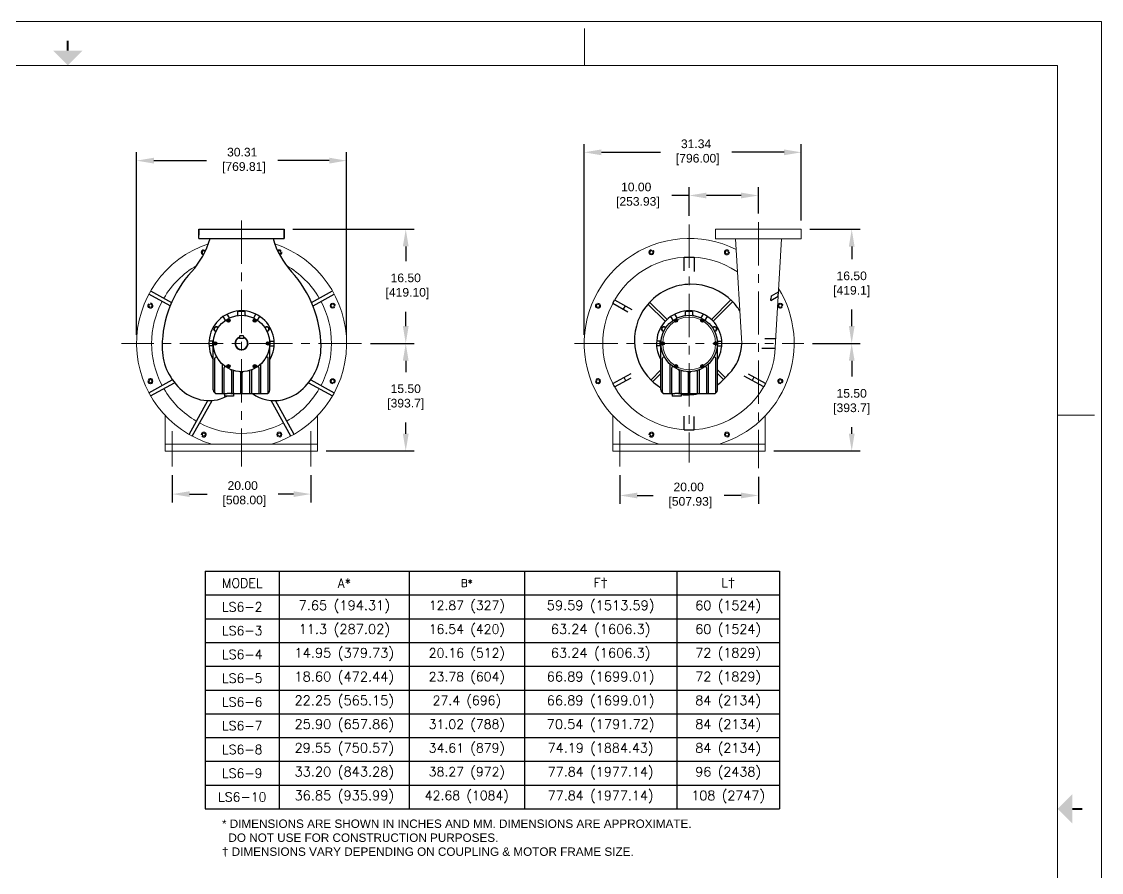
# Model space of a CAD drawing. Header units: inches. Extents: x 26 to 324, y 7 to 235.
# Drawn here: x 168.3 to 324.1, y 111.9 to 234.7 of the extents above; entities that cross this region are included whole.
import ezdxf
from ezdxf.enums import TextEntityAlignment as Align

# ---------------------------------------------------------------- set-up
doc = ezdxf.new("R2010")
doc.units = ezdxf.units.IN
doc.header["$MEASUREMENT"] = 0
doc.linetypes.add('CENTER', pattern=[2, 1.25, -0.25, 0.25, -0.25])
for name, color, linetype in [('CL', 1, 'CENTER'), ('OBJ', 7, 'Continuous'), ('Title Block', 7, 'Continuous')]:
    doc.layers.add(name, color=color, linetype=linetype)
doc.styles.add('ACANSTS', font='romans.shx', dxfattribs={"height": 1})
doc.styles.add('Roman', font='romans')
doc.styles.get("Standard").update_dxf_attribs({"font": 'arial.ttf'})
doc.dimstyles.new('STANDARD 2 PLCS', dxfattribs={"dimtxt": 0.125, "dimasz": 0.18, "dimexe": 0.18, "dimexo": 0.0625, "dimgap": 0.09, "dimtad": 0, "dimtih": 1, "dimtoh": 1, "dimzin": 4, "dimdsep": 46, "dimtxsty": 'Standard', "dimcen": 0.09, "dimaunit": 1, "dimadec": 0, "dimazin": 1, "dimtfac": 1, "dimtofl": 0, "dimtmove": 1, "dimatfit": 3, "dimfxl": 1, "dimtolj": 1, "dimtzin": 4, "dimarcsym": 0})

# ---------------------------------------------------------------- blocks, each defined once
blk = doc.blocks.new('*T40')
at = {"layer": 'Title Block', "color": 0, "linetype": 'ByBlock', "lineweight": -2, "transparency": 16777216}
for p, q in [((0, 0), (82.88, 0)), ((0, 0), (0, -34.31)), ((10.7, 0), (10.7, -34.31)), ((29.46, 0), (29.46, -34.31)), ((46.07, 0), (46.07, -34.31)), ((68.07, 0), (68.07, -34.31)), ((82.88, 0), (82.88, -34.31)), ((0, -3.43), (82.88, -3.43)), ((0, -6.86), (82.88, -6.86)), ((0, -10.29), (82.88, -10.29)), ((0, -13.72), (82.88, -13.72)), ((0, -17.15), (82.88, -17.15)), ((0, -20.58), (82.88, -20.58)), ((0, -24.01), (82.88, -24.01)), ((0, -27.44), (82.88, -27.44)), ((0, -30.87), (82.88, -30.87)), ((0, -34.31), (82.88, -34.31))]:
    blk.add_line(p, q, dxfattribs=at)
at = {"layer": 'Title Block', "color": 0, "lineweight": 15, "transparency": 16777216, "attachment_point": 5, "style": 'Roman'}
for s, insert, char_height, width in [('MODEL', (5.35, -1.72), 1.323, 9.7467), ('A*', (20.08, -1.72), 1.323, 17.7995), ('B*', (37.76, -1.72), 1.063, 15.6533), ('F{\\fArial|b0|i0|c0|p34;†}', (57.07, -1.72), 1.323, 21.0448), ('L{\\fArial|b0|i0|c0|p34;†}', (75.48, -1.72), 1.323, 13.8544), ('LS6-2', (5.35, -5.15), 1.323, 9.7467), ('7.65 (194.31)', (20.08, -5.15), 1.375, 17.7995), ('12.87 (327)', (37.76, -5.15), 1.323, 15.6533), ('59.59 (1513.59)', (57.07, -5.15), 1.375, 21.0448), ('60 (1524)', (75.48, -5.15), 1.35, 14.3328), ('11.3 (287.02)', (20.08, -8.58), 1.375, 17.7995), ('16.54 (420)', (37.76, -8.58), 1.323, 15.6533), ('63.24 (1606.3)', (57.07, -8.58), 1.375, 21.0448), ('60 (1524)', (75.48, -8.58), 1.35, 14.3328), ('LS6-3', (5.35, -8.58), 1.323, 9.7467), ('14.95 (379.73)', (20.08, -12.01), 1.375, 17.7995), ('20.16 (512)', (37.76, -12.01), 1.323, 15.6533), ('63.24 (1606.3)', (57.07, -12.01), 1.375, 21.0448), ('72 (1829)', (75.48, -12.01), 1.35, 14.3328), ('LS6-4', (5.35, -12.01), 1.323, 9.7467), ('LS6-5', (5.35, -15.44), 1.323, 9.7467), ('18.60 (472.44)', (20.08, -15.44), 1.375, 17.7995), ('23.78 (604)', (37.76, -15.44), 1.323, 15.6533), ('66.89 (1699.01)', (57.07, -15.44), 1.375, 21.5232), ('72 (1829)', (75.48, -15.44), 1.35, 14.3328), ('LS6-6', (5.35, -18.87), 1.323, 9.7467), ('22.25 (565.15)', (20.08, -18.87), 1.375, 17.7995), ('27.4 (696)', (37.76, -18.87), 1.323, 15.6533), ('66.89 (1699.01)', (57.07, -18.87), 1.375, 21.5232), ('84 (2134)', (75.48, -18.87), 1.35, 14.3328), ('LS6-7', (5.35, -22.3), 1.323, 9.7467), ('25.90 (657.86)', (20.08, -22.3), 1.375, 17.7995), ('31.02 (788)', (37.76, -22.3), 1.323, 15.6533), ('70.54 (1791.72)', (57.07, -22.3), 1.375, 21.5232), ('84 (2134)', (75.48, -22.3), 1.35, 14.3328), ('29.55 (750.57)', (20.08, -25.73), 1.375, 17.7995), ('34.61 (879)', (37.76, -25.73), 1.323, 15.6533), ('74.19 (1884.43)', (57.07, -25.73), 1.35, 21.5232), ('84 (2134)', (75.48, -25.73), 1.35, 14.3328), ('LS6-8', (5.35, -25.73), 1.323, 9.7467), ('33.20 (843.28)', (20.08, -29.16), 1.375, 17.7995), ('38.27 (972)', (37.76, -29.16), 1.323, 15.6533), ('77.84 (1977.14)', (57.07, -29.16), 1.35, 21.5232), ('96 (2438)', (75.48, -29.16), 1.35, 14.3328), ('LS6-9', (5.35, -29.16), 1.323, 9.7467), ('LS6-10', (5.35, -32.59), 1.323, 9.7467), ('36.85 (935.99)', (20.08, -32.59), 1.375, 17.7995), ('42.68 (1084)', (37.76, -32.59), 1.323, 15.6533), ('77.84 (1977.14)', (57.07, -32.59), 1.35, 21.5232), ('108 (2747)', (75.48, -32.59), 1.35, 14.3328)]:
    blk.add_mtext(s, dxfattribs=dict(at, insert=insert, char_height=char_height, width=width))
blk = doc.blocks.new('*D52')
at = {"color": 0, "lineweight": -2, "transparency": 16777216}
for p, q in [((184.84, 189.51), (184.84, 215.85)), ((215.15, 189.51), (215.15, 215.85)), ((187.34, 214.65), (194.95, 214.65)), ((212.65, 214.65), (205.24, 214.65))]:
    blk.add_line(p, q, dxfattribs=at)
at = {"color": 0, "transparency": 16777216}
for points in [[(187.34, 215.07), (187.34, 214.23), (184.84, 214.65)], [(212.65, 215.07), (212.65, 214.23), (215.15, 214.65)]]:
    blk.add_solid(points, dxfattribs=at)
at = {"layer": 'Defpoints', "color": 0, "transparency": 16777216}
for p in [(215.15, 214.65), (184.84, 188.26), (215.15, 188.26)]:
    blk.add_point(p, dxfattribs=at)
at = {"color": 0, "transparency": 16777216, "insert": (200.09, 214.65), "char_height": 1.25, "attachment_point": 5}
blk.add_mtext('\\A1;30.31\\P [769.81]', dxfattribs=at)
blk = doc.blocks.new('*D53')
at = {"color": 0, "lineweight": -2, "transparency": 16777216}
for p, q in [((207.4, 204.76), (224.89, 204.76)), ((223.69, 202.26), (223.69, 200.14)), ((223.69, 190.76), (223.69, 192.85)), ((218.58, 188.26), (224.89, 188.26))]:
    blk.add_line(p, q, dxfattribs=at)
at = {"color": 0, "transparency": 16777216}
for points in [[(223.27, 202.26), (224.11, 202.26), (223.69, 204.76)], [(223.27, 190.76), (224.11, 190.76), (223.69, 188.26)]]:
    blk.add_solid(points, dxfattribs=at)
at = {"layer": 'Defpoints', "color": 0, "transparency": 16777216}
for p in [(206.15, 204.76), (223.69, 204.76), (217.33, 188.26)]:
    blk.add_point(p, dxfattribs=at)
at = {"color": 0, "transparency": 16777216, "insert": (223.69, 196.5), "char_height": 1.25, "attachment_point": 5}
blk.add_mtext('\\A1;16.50\\P [419.10]', dxfattribs=at)
blk = doc.blocks.new('*D54')
at = {"color": 0, "lineweight": -2, "transparency": 16777216}
for p, q in [((218.58, 188.26), (224.89, 188.26)), ((223.69, 185.76), (223.69, 184.14)), ((223.69, 175.24), (223.69, 176.85)), ((212.22, 172.74), (224.89, 172.74))]:
    blk.add_line(p, q, dxfattribs=at)
at = {"color": 0, "transparency": 16777216}
for points in [[(223.27, 185.76), (224.11, 185.76), (223.69, 188.26)], [(223.27, 175.24), (224.11, 175.24), (223.69, 172.74)]]:
    blk.add_solid(points, dxfattribs=at)
at = {"layer": 'Defpoints', "color": 0, "transparency": 16777216}
for p in [(217.33, 188.26), (210.97, 172.74), (223.69, 172.74)]:
    blk.add_point(p, dxfattribs=at)
at = {"color": 0, "transparency": 16777216, "insert": (223.69, 180.5), "char_height": 1.25, "attachment_point": 5}
blk.add_mtext('\\A1;15.50\\P[393.7]', dxfattribs=at)
blk = doc.blocks.new('*D55')
at = {"color": 0, "lineweight": -2, "transparency": 16777216}
for p, q in [((190, 169.27), (190, 165.32)), ((210, 169.27), (210, 165.32)), ((192.5, 166.52), (195.02, 166.52)), ((207.5, 166.52), (205.3, 166.52))]:
    blk.add_line(p, q, dxfattribs=at)
at = {"color": 0, "transparency": 16777216}
for points in [[(192.5, 166.93), (192.5, 166.1), (190, 166.52)], [(207.5, 166.93), (207.5, 166.1), (210, 166.52)]]:
    blk.add_solid(points, dxfattribs=at)
at = {"layer": 'Defpoints', "color": 0, "transparency": 16777216}
for p in [(190, 170.52), (210, 170.52), (210, 166.52)]:
    blk.add_point(p, dxfattribs=at)
at = {"color": 0, "transparency": 16777216, "insert": (200.16, 166.52), "char_height": 1.25, "attachment_point": 5}
blk.add_mtext('\\A1;20.00\\P [508.00]', dxfattribs=at)
blk = doc.blocks.new('*D56')
at = {"color": 0, "lineweight": -2, "transparency": 16777216}
for p, q in [((254.59, 169.27), (254.59, 165.12)), ((274.59, 169), (274.59, 165.12)), ((257.09, 166.32), (259.38, 166.32)), ((272.09, 166.32), (269.66, 166.32))]:
    blk.add_line(p, q, dxfattribs=at)
at = {"color": 0, "transparency": 16777216}
for points in [[(257.09, 166.73), (257.09, 165.9), (254.59, 166.32)], [(272.09, 166.73), (272.09, 165.9), (274.59, 166.32)]]:
    blk.add_solid(points, dxfattribs=at)
at = {"layer": 'Defpoints', "color": 0, "transparency": 16777216}
for p in [(254.59, 170.52), (274.59, 170.25), (274.59, 166.32)]:
    blk.add_point(p, dxfattribs=at)
at = {"color": 0, "transparency": 16777216, "insert": (264.52, 166.32), "char_height": 1.25, "attachment_point": 5}
blk.add_mtext('\\A1;20.00\\P [507.93]', dxfattribs=at)
blk = doc.blocks.new('*D57')
at = {"color": 0, "lineweight": -2, "transparency": 16777216}
for p, q in [((282.41, 188.26), (289.25, 188.26)), ((288.05, 185.76), (288.05, 183.48)), ((288.05, 175.24), (288.05, 176.19)), ((276.82, 172.74), (289.25, 172.74))]:
    blk.add_line(p, q, dxfattribs=at)
at = {"color": 0, "transparency": 16777216}
for points in [[(287.64, 185.76), (288.47, 185.76), (288.05, 188.26)], [(287.64, 175.24), (288.47, 175.24), (288.05, 172.74)]]:
    blk.add_solid(points, dxfattribs=at)
at = {"layer": 'Defpoints', "color": 0, "transparency": 16777216}
for p in [(281.16, 188.26), (288.05, 188.26), (275.57, 172.74)]:
    blk.add_point(p, dxfattribs=at)
at = {"color": 0, "transparency": 16777216, "insert": (288.05, 179.83), "char_height": 1.25, "attachment_point": 5}
blk.add_mtext('\\A1;15.50\\P[393.7]', dxfattribs=at)
blk = doc.blocks.new('*D58')
at = {"color": 0, "lineweight": -2, "transparency": 16777216}
for p, q in [((282.03, 204.74), (289.25, 204.74)), ((288.05, 202.24), (288.05, 200.43)), ((288.05, 190.76), (288.05, 193.14)), ((282.41, 188.26), (289.25, 188.26))]:
    blk.add_line(p, q, dxfattribs=at)
at = {"color": 0, "transparency": 16777216}
for points in [[(287.64, 202.24), (288.47, 202.24), (288.05, 204.74)], [(287.64, 190.76), (288.47, 190.76), (288.05, 188.26)]]:
    blk.add_solid(points, dxfattribs=at)
at = {"layer": 'Defpoints', "color": 0, "transparency": 16777216}
for p in [(280.78, 204.74), (288.05, 204.74), (281.16, 188.26)]:
    blk.add_point(p, dxfattribs=at)
at = {"color": 0, "transparency": 16777216, "insert": (288.05, 196.79), "char_height": 1.25, "attachment_point": 5}
blk.add_mtext('\\A1;16.50\\P[419.1]', dxfattribs=at)
blk = doc.blocks.new('*D59')
at = {"color": 0, "lineweight": -2, "transparency": 16777216}
for p, q in [((249.44, 189.51), (249.44, 217.05)), ((280.78, 205.99), (280.78, 217.05)), ((251.94, 215.85), (260.44, 215.85)), ((278.28, 215.85), (270.73, 215.85))]:
    blk.add_line(p, q, dxfattribs=at)
at = {"color": 0, "transparency": 16777216}
for points in [[(251.94, 216.27), (251.94, 215.43), (249.44, 215.85)], [(278.28, 216.27), (278.28, 215.43), (280.78, 215.85)]]:
    blk.add_solid(points, dxfattribs=at)
at = {"layer": 'Defpoints', "color": 0, "transparency": 16777216}
for p in [(280.78, 215.85), (280.78, 204.74), (249.44, 188.26)]:
    blk.add_point(p, dxfattribs=at)
at = {"color": 0, "transparency": 16777216, "insert": (265.59, 215.85), "char_height": 1.25, "attachment_point": 5}
blk.add_mtext('\\A1;31.34\\P [796.00]', dxfattribs=at)
blk = doc.blocks.new('*U34')
at = {"color": 0, "lineweight": 0}
for points in [[(-0.32, 0.17, 0.251124), (-0.32, -0.19), (-0.32, 0.19), (0, 0.37, -0.252891), (0.32, 0.19), (0.32, -0.08)], [(-0.31, 0.19, -0.251496), (0, 0.37), (0.32, 0.18, -0.078389), (0.36, 0.06)]]:
    blk.add_lwpolyline(points, format="xyb", dxfattribs=at)
blk.add_lwpolyline([(0, -0.37), (-0.32, -0.18, 0.25247)], format="xyb", close=True, dxfattribs=at)
blk.add_lwpolyline([(0.29, -0.2), (0, -0.37)], dxfattribs=at)
blk.add_circle((0, 0), 0.219, dxfattribs=at)
blk.add_arc((0, 0), 0.365, 271.6697, 320.7368, dxfattribs=at)
blk = doc.blocks.new('*U35')
at = {"layer": 'OBJ', "color": 0, "linetype": 'ByBlock', "lineweight": -2, "transparency": 16777216}
for p, rotation in [((35.32, 155.81), 89.99999999999999), ((46.21, 155.81), 44.99999999999999), ((27.62, 148.1), 134.9999999999999), ((27.62, 137.21), 180), ((53.92, 137.21), 314.9999999999999), ((35.32, 129.51), 224.9999999999999), ((46.22, 129.51), 269.9999999999999)]:
    blk.add_blockref('*U34', p, dxfattribs=dict(at, rotation=rotation))
blk.add_blockref('*U34', (53.92, 148.11), dxfattribs=at)
blk = doc.blocks.new('*D51')
at = {"color": 0, "lineweight": -2, "transparency": 16777216}
for p, q in [((264.59, 206.68), (264.59, 210.82)), ((274.59, 207.03), (274.59, 210.82)), ((264.59, 209.62), (262.09, 209.62)), ((272.09, 209.62), (267.09, 209.62))]:
    blk.add_line(p, q, dxfattribs=at)
at = {"color": 0, "transparency": 16777216}
for points in [[(267.09, 210.03), (267.09, 209.2), (264.59, 209.62)], [(272.09, 210.03), (272.09, 209.2), (274.59, 209.62)]]:
    blk.add_solid(points, dxfattribs=at)
at = {"layer": 'Defpoints', "color": 0, "transparency": 16777216}
for p in [(274.59, 209.62), (274.59, 205.78), (264.59, 205.43)]:
    blk.add_point(p, dxfattribs=at)
at = {"color": 0, "transparency": 16777216, "insert": (256.95, 209.62), "char_height": 1.25, "attachment_point": 5}
blk.add_mtext('\\A1;10.00\\P [253.93]', dxfattribs=at)
blk = doc.blocks.new('LONE STAR BLOWER TITLE BLOCK (SIZE A)')
at = {"layer": 'Title Block', "lineweight": 15}
for p, q in [((23.625, 18), (0, 18)), ((17.719, 17.5), (17.719, 17.922)), ((23.625, 0), (23.625, 18)), ((23.125, 17.5), (0.5, 17.5)), ((23.125, 17.5), (0.5, 17.5)), ((23.125, 0.5), (23.125, 17.5)), ((23.125, 13.5), (23.547, 13.5))]:
    blk.add_line(p, q, dxfattribs=at)
at = {"layer": 'Title Block', "lineweight": 15, "const_width": 0.0225}
for points in [[(11.812, 17.781), (11.812, 17.669)], [(23.406, 9), (23.294, 9)]]:
    blk.add_lwpolyline(points, dxfattribs=at)
at = {"layer": 'Title Block', "lineweight": 15}
for points in [[(11.644, 17.669), (11.981, 17.669), (11.812, 17.5)], [(23.294, 8.831), (23.294, 9.169), (23.125, 9)]]:
    blk.add_solid(points, dxfattribs=at)
at = {"layer": 'Title Block', "lineweight": 15, "style": 'ACANSTS'}
for tag, p, height in [('DRAWN_BY', (14.369, 2.285), 0.135), ('DRAWN_DATE', (15.515, 2.294), 0.135), ('DRAWING_SUBTITLE', (17.513, 1.977), 0.203), ('CHECKED_BY', (14.391, 1.94), 0.135), ('CHECK_DATE', (15.496, 1.94), 0.135), ('ENGINEER', (14.385, 1.608), 0.135), ('ENG_DATE', (15.487, 1.603), 0.135), ('DRAWING_SUBTITLE', (17.511, 1.549), 0.203), ('MANUFACTURING', (14.381, 1.271), 0.135), ('MFG_DATE', (15.488, 1.27), 0.135), ('CONTROL', (14.381, 0.933), 0.135), ('CONTROL_DATE', (15.488, 0.932), 0.135), ('CAGE_CODE', (17.727, 0.916), 0.135), ('MODEL_FILE_NAME', (8.295, 0.611), 0.135), ('APPROVED_BY', (14.37, 0.568), 0.135), ('APPROVAL_DATE', (15.48, 0.562), 0.135)]:
    blk.add_attdef(tag, p, '', height=height, dxfattribs=at)
at = {"layer": 'Title Block', "lineweight": 15, "style": 'Roman', "flags": 8}
for tag, height, p in [('DWG_NUMBER', 0.281, (18.91, 1.147)), ('SCALE', 0.135, (17.903, 0.704)), ('SHEETNUMBER', 0.135, (21.256, 0.704)), ('TOTA_SHEETS', 0.135, (21.894, 0.702))]:
    blk.add_attdef(tag, text='', height=height, dxfattribs=at).set_placement(p, align=Align.TOP_LEFT)
at = {"layer": 'Title Block', "lineweight": 15, "style": 'ACANSTS'}
blk.add_attdef('REVISION', text='', height=0.135, dxfattribs=at).set_placement((22.849, 0.893), align=Align.CENTER)

msp = doc.modelspace()

# ---------------------------------------------------------------- linework, layer by layer
at = {"color": 0, "lineweight": 0}
for p, q in [((194.177, 201.415), (194.363, 201.736)), ((194.362, 201.094), (194.177, 201.415)), ((194.362, 201.736), (194.63, 201.736)), ((194.525, 201.094), (194.362, 201.094)), ((205.18, 201.677), (205.538, 201.773)), ((205.704, 201.153), (205.467, 201.09)), ((205.538, 201.773), (205.728, 201.584))]:
    msp.add_line(p, q, dxfattribs=at)
for p, q in [((263.87, 200.725), (265.319, 200.725)), ((263.87, 175.803), (265.319, 175.803))]:
    msp.add_line(p, q)
for points in [[(194.751, 201.704), (194.794, 201.631)], [(205.791, 201.476), (205.704, 201.153)], [(186.783, 194.06), (187.106, 193.973)], [(213.435, 193.508), (213.146, 193.341)], [(186.555, 183.02), (186.844, 183.187)], [(213.207, 182.468), (212.884, 182.555)], [(194.199, 175.052), (194.286, 175.375)], [(205.239, 174.824), (205.072, 175.113)]]:
    msp.add_lwpolyline(points, dxfattribs=at)
for points in [[(186.949, 193.362, 0.2511236), (187.202, 193.615), (186.94, 193.353), (186.582, 193.449, -0.252891), (186.486, 193.807), (186.675, 193.996)], [(186.928, 193.356, -0.2514956), (186.582, 193.449), (186.486, 193.807, -0.0783888), (186.545, 193.92)], [(212.825, 193.884, 0.2511236), (212.825, 193.526), (212.825, 193.897), (213.146, 194.082, -0.252891), (213.467, 193.897), (213.467, 193.629)], [(212.836, 193.903, -0.2514956), (213.146, 194.082), (213.467, 193.896, -0.0783888), (213.505, 193.775)], [(187.155, 182.625, -0.2514956), (186.844, 182.446), (186.523, 182.631, -0.0783888), (186.485, 182.752)], [(187.165, 182.643, 0.2511236), (187.165, 183.002), (187.165, 182.631), (186.844, 182.446, -0.252891), (186.523, 182.631), (186.523, 182.899)], [(213.042, 183.166, 0.2511236), (212.789, 182.913), (213.05, 183.174), (213.408, 183.079, -0.252891), (213.504, 182.721), (213.315, 182.532)], [(213.062, 183.172, -0.2514956), (213.408, 183.079), (213.504, 182.721, -0.0783888), (213.445, 182.608)], [(194.897, 175.218, 0.2511236), (194.644, 175.471), (194.906, 175.209), (194.81, 174.851, -0.252891), (194.452, 174.755), (194.263, 174.944)], [(194.903, 175.197, -0.2514956), (194.81, 174.851), (194.452, 174.755, -0.0783888), (194.339, 174.814)], [(205.616, 175.434, 0.2511236), (205.257, 175.434), (205.628, 175.434), (205.813, 175.113, -0.252891), (205.628, 174.792), (205.36, 174.792)], [(205.634, 175.423, -0.2514956), (205.813, 175.113), (205.628, 174.792, -0.0783888), (205.507, 174.754)]]:
    msp.add_lwpolyline(points, format="xyb", dxfattribs=at)
for points in [[(187.106, 193.973), (187.202, 193.615, 0.25247)], [(213.146, 193.341), (212.825, 193.526, 0.25247)], [(186.844, 183.187), (187.165, 183.001, 0.25247)], [(212.884, 182.555), (212.789, 182.913, 0.25247)], [(194.286, 175.375), (194.644, 175.47, 0.25247)], [(205.072, 175.113), (205.258, 175.434, 0.25247)]]:
    msp.add_lwpolyline(points, format="xyb", close=True, dxfattribs=at)
for centre in [(186.844, 193.711), (213.146, 193.711), (186.844, 182.817), (213.146, 182.817), (194.548, 175.113), (205.442, 175.113)]:
    msp.add_circle(centre, 0.219, dxfattribs=at)
for centre, radius, start, end in [((194.567, 201.404), 0.39, 121.5772, 178.34534), ((194.556, 201.427), 0.379, 181.74708, 238.21454), ((194.548, 201.415), 0.219, 28.33095, 278.54138), ((194.544, 201.371), 0.407, 98.5709, 116.49963), ((194.553, 201.428), 0.379, 241.86858, 262.39595), ((194.547, 201.415), 0.365, 43.79584, 50.73677), ((205.448, 201.394), 0.39, 76.5772, 133.34534), ((205.442, 201.415), 0.219, 261.45878, 151.66889), ((205.437, 201.437), 0.39, 277.60544, 313.303), ((205.409, 201.387), 0.407, 53.5709, 71.49963), ((205.442, 201.415), 0.365, 316.66974, 5.73677), ((186.844, 193.711), 0.365, 46.66974, 95.73677), ((213.146, 193.712), 0.365, 271.66974, 320.73677), ((186.844, 182.816), 0.365, 91.66974, 140.73677), ((213.146, 182.817), 0.365, 226.66974, 275.73677), ((194.548, 175.113), 0.365, 136.66974, 185.73677), ((205.443, 175.113), 0.365, 181.66974, 230.73677)]:
    msp.add_arc(centre, radius, start, end, dxfattribs=at)
at = {"layer": 'CL', "lineweight": 0, "ltscale": 5}
for points in [[(199.995, 206.004), (199.995, 170.524)], [(274.592, 205.785), (274.592, 170.248)], [(264.595, 205.43), (264.595, 171.098)], [(217.326, 188.264), (182.664, 188.264)], [(248.027, 188.264), (281.163, 188.264)], [(189.995, 175.625), (189.995, 170.524)], [(209.995, 175.625), (209.995, 170.524)], [(254.595, 175.625), (254.595, 170.524)], [(274.595, 175.625), (274.595, 170.524)]]:
    msp.add_lwpolyline(points, dxfattribs=at)
at = {"layer": 'OBJ', "color": 7}
for p, q in [((193.836, 204.764), (193.836, 203.894)), ((193.836, 203.389), (193.836, 204.764)), ((193.836, 204.764), (206.154, 204.764)), ((206.154, 204.764), (206.154, 203.389)), ((206.154, 203.389), (206.154, 204.764)), ((193.836, 203.389), (206.154, 203.389)), ((263.87, 198.752), (263.87, 200.725)), ((265.319, 200.725), (265.319, 198.652)), ((189.681, 193.671), (186.612, 195.372)), ((186.875, 195.847), (189.891, 194.175)), ((210.099, 194.175), (213.115, 195.847)), ((210.31, 193.671), (213.378, 195.372)), ((276.377, 194.479), (277.457, 195.078)), ((276.476, 195.155), (277.468, 195.705)), ((253.565, 194.067), (253.828, 194.543)), ((253.565, 194.067), (255.764, 192.849)), ((253.828, 194.543), (256.296, 193.175)), ((255.125, 193.202), (255.389, 193.678)), ((258.648, 193.955), (261.139, 191.464)), ((258.89, 194.225), (261.395, 191.72)), ((270.613, 194.538), (267.795, 191.72)), ((270.871, 194.284), (268.051, 191.464)), ((197.685, 191.613), (197.364, 192.17)), ((198.248, 191.942), (197.928, 192.496)), ((199.452, 192.397), (199.452, 192.901)), ((199.452, 192.901), (200.539, 192.901)), ((200.539, 192.397), (200.539, 192.901)), ((201.743, 191.943), (202.062, 192.496)), ((202.305, 191.613), (202.627, 192.17)), ((262.285, 191.613), (261.963, 192.17)), ((262.848, 191.942), (262.528, 192.496)), ((264.051, 192.397), (264.051, 192.901)), ((264.051, 192.901), (265.138, 192.901)), ((265.138, 192.397), (265.138, 192.901)), ((266.342, 191.943), (266.662, 192.496)), ((266.905, 191.613), (267.226, 192.17)), ((196.011, 190.347), (196.199, 190.673)), ((196.199, 190.021), (196.011, 190.347)), ((196.199, 190.673), (196.575, 190.673)), ((196.575, 190.673), (196.635, 190.57)), ((198.031, 191.666), (197.969, 191.558)), ((197.969, 191.558), (198.031, 191.451)), ((198.155, 191.666), (198.031, 191.666)), ((198.031, 191.451), (198.155, 191.451)), ((198.217, 191.558), (198.155, 191.666)), ((198.155, 191.451), (198.217, 191.558)), ((201.835, 191.666), (201.773, 191.558)), ((201.773, 191.558), (201.835, 191.451)), ((201.959, 191.666), (201.835, 191.666)), ((201.835, 191.451), (201.959, 191.451)), ((202.021, 191.558), (201.959, 191.666)), ((201.959, 191.451), (202.021, 191.558)), ((203.355, 190.57), (203.415, 190.673)), ((203.415, 190.673), (203.791, 190.673)), ((203.791, 190.673), (203.98, 190.347)), ((203.98, 190.347), (203.791, 190.021)), ((260.61, 190.347), (260.799, 190.673)), ((260.799, 190.021), (260.61, 190.347)), ((260.799, 190.673), (261.175, 190.673)), ((261.175, 190.673), (261.235, 190.57)), ((262.631, 191.666), (262.569, 191.558)), ((262.569, 191.558), (262.631, 191.451)), ((262.755, 191.666), (262.631, 191.666)), ((262.631, 191.451), (262.755, 191.451)), ((262.817, 191.558), (262.755, 191.666)), ((262.755, 191.451), (262.817, 191.558)), ((266.435, 191.666), (266.373, 191.558)), ((266.373, 191.558), (266.435, 191.451)), ((266.559, 191.666), (266.435, 191.666)), ((266.435, 191.451), (266.559, 191.451)), ((266.621, 191.558), (266.559, 191.666)), ((266.559, 191.451), (266.621, 191.558)), ((267.955, 190.57), (268.015, 190.673)), ((268.015, 190.673), (268.391, 190.673)), ((268.391, 190.673), (268.579, 190.347)), ((268.579, 190.347), (268.391, 190.021)), ((195.935, 188.59), (195.297, 188.59)), ((195.829, 187.938), (195.829, 188.59)), ((196.322, 190.021), (196.199, 190.021)), ((199.727, 189.351), (199.705, 189.329)), ((199.705, 189.329), (199.705, 189.01)), ((199.705, 189.103), (199.705, 188.989)), ((199.705, 189.01), (199.727, 188.989)), ((200.285, 188.989), (199.705, 188.989)), ((200.263, 189.351), (199.727, 189.351)), ((200.263, 188.989), (199.727, 188.989)), ((200.285, 189.329), (200.263, 189.351)), ((200.263, 188.989), (200.285, 189.01)), ((200.285, 189.329), (200.285, 189.01)), ((200.285, 189.103), (200.285, 188.989)), ((203.791, 190.021), (203.67, 190.021)), ((204.052, 188.59), (204.694, 188.59)), ((260.535, 188.59), (259.896, 188.59)), ((260.429, 187.938), (260.429, 188.59)), ((260.922, 190.021), (260.799, 190.021)), ((268.391, 190.021), (268.27, 190.021)), ((268.652, 188.59), (269.293, 188.59)), ((275.535, 188.989), (277.097, 188.989)), ((195.919, 187.938), (195.297, 187.938)), ((195.919, 181.562), (195.919, 188.165)), ((196.129, 188.372), (196.067, 188.264)), ((196.067, 188.264), (196.129, 188.156)), ((196.253, 188.372), (196.129, 188.372)), ((196.129, 188.156), (196.253, 188.156)), ((196.315, 188.264), (196.253, 188.372)), ((196.253, 188.156), (196.315, 188.264)), ((203.737, 188.372), (203.675, 188.264)), ((203.675, 188.264), (203.737, 188.156)), ((203.861, 188.372), (203.737, 188.372)), ((203.737, 188.156), (203.861, 188.156)), ((203.923, 188.264), (203.861, 188.372)), ((203.861, 188.156), (203.923, 188.264)), ((204.071, 181.562), (204.071, 188.165)), ((204.071, 187.938), (204.694, 187.938)), ((260.519, 187.938), (259.896, 187.938)), ((260.519, 181.562), (260.519, 188.165)), ((260.729, 188.372), (260.667, 188.264)), ((260.667, 188.264), (260.729, 188.156)), ((260.853, 188.372), (260.729, 188.372)), ((260.729, 188.156), (260.853, 188.156)), ((260.915, 188.264), (260.853, 188.372)), ((260.853, 188.156), (260.915, 188.264)), ((268.337, 188.372), (268.275, 188.264)), ((268.275, 188.264), (268.337, 188.156)), ((268.461, 188.372), (268.337, 188.372)), ((268.337, 188.156), (268.461, 188.156)), ((268.523, 188.264), (268.461, 188.372)), ((268.461, 188.156), (268.523, 188.264)), ((268.671, 181.562), (268.671, 188.165)), ((268.671, 187.938), (269.293, 187.938)), ((277.014, 187.539), (275.086, 187.539)), ((196.137, 181.127), (196.137, 186.119)), ((203.853, 181.127), (203.853, 186.119)), ((260.737, 181.127), (260.737, 186.119)), ((268.453, 181.127), (268.453, 186.119)), ((197.242, 181.097), (197.242, 185.18)), ((197.459, 184.718), (197.459, 181.097)), ((198.031, 185.077), (197.969, 184.97)), ((197.969, 184.97), (198.031, 184.862)), ((198.155, 185.077), (198.031, 185.077)), ((198.031, 184.862), (198.155, 184.862)), ((198.217, 184.97), (198.155, 185.077)), ((198.155, 184.862), (198.217, 184.97)), ((198.564, 184.324), (198.564, 181.097)), ((198.781, 184.134), (198.781, 181.097)), ((199.886, 181.034), (199.886, 184.017)), ((200.104, 181.034), (200.104, 184.017)), ((201.209, 181.097), (201.209, 184.134)), ((201.426, 184.324), (201.426, 181.097)), ((201.835, 185.077), (201.773, 184.97)), ((201.773, 184.97), (201.835, 184.862)), ((201.959, 185.077), (201.835, 185.077)), ((201.835, 184.862), (201.959, 184.862)), ((202.021, 184.97), (201.959, 185.077)), ((201.959, 184.862), (202.021, 184.97)), ((202.531, 181.097), (202.531, 184.718)), ((202.748, 185.18), (202.748, 181.097)), ((253.565, 182.46), (256.224, 183.935)), ((259.101, 183.026), (260.519, 184.444)), ((259.357, 182.77), (260.519, 183.932)), ((261.841, 181.097), (261.841, 185.18)), ((262.059, 184.718), (262.059, 181.097)), ((262.631, 185.077), (262.569, 184.97)), ((262.569, 184.97), (262.631, 184.862)), ((262.755, 185.077), (262.631, 185.077)), ((262.631, 184.862), (262.755, 184.862)), ((262.817, 184.97), (262.755, 185.077)), ((262.755, 184.862), (262.817, 184.97)), ((263.164, 184.324), (263.164, 181.097)), ((263.381, 184.134), (263.381, 181.097)), ((264.486, 181.034), (264.486, 184.017)), ((264.704, 181.034), (264.704, 184.017)), ((265.809, 181.097), (265.809, 184.134)), ((266.026, 184.324), (266.026, 181.097)), ((266.435, 185.077), (266.373, 184.97)), ((266.373, 184.97), (266.435, 184.862)), ((266.559, 185.077), (266.435, 185.077)), ((266.435, 184.862), (266.559, 184.862)), ((266.621, 184.97), (266.559, 185.077)), ((266.559, 184.862), (266.621, 184.97)), ((267.131, 181.097), (267.131, 184.718)), ((267.348, 185.18), (267.348, 181.097)), ((269.791, 183.324), (268.671, 184.444)), ((269.548, 183.055), (268.671, 183.932)), ((186.612, 181.156), (190, 183.034)), ((186.875, 180.681), (190.327, 182.594)), ((209.663, 182.594), (213.115, 180.681)), ((210.013, 183.022), (213.378, 181.156)), ((253.828, 181.985), (253.565, 182.46)), ((253.828, 181.985), (256.2, 183.3)), ((255.458, 182.889), (255.195, 183.364)), ((275.362, 181.985), (272.534, 183.553)), ((275.625, 182.46), (273.176, 183.818)), ((273.935, 183.397), (273.672, 182.922)), ((275.625, 182.46), (275.362, 181.985)), ((196.463, 181.018), (197.905, 181.018)), ((197.55, 180.91), (197.55, 180.656)), ((197.55, 180.91), (197.55, 180.656)), ((198.455, 181.018), (198.455, 181.018)), ((198.457, 181.018), (203.527, 181.018)), ((198.818, 180.91), (198.818, 180.656)), ((198.818, 180.91), (198.818, 180.656)), ((261.063, 181.018), (262.505, 181.018)), ((262.149, 180.91), (262.149, 180.656)), ((262.149, 180.91), (262.149, 180.656)), ((263.055, 181.018), (263.055, 181.018)), ((263.056, 181.018), (268.127, 181.018)), ((263.417, 180.91), (263.417, 180.656)), ((263.417, 180.91), (263.417, 180.656)), ((192.412, 175.144), (195.109, 180.01)), ((192.887, 174.881), (195.73, 180.009)), ((198.818, 180.656), (197.55, 180.656)), ((207.103, 174.881), (204.26, 180.009)), ((207.578, 175.144), (204.881, 180.01)), ((263.417, 180.656), (262.149, 180.656)), ((263.87, 175.803), (263.87, 177.785)), ((265.319, 175.803), (265.319, 177.706))]:
    msp.add_line(p, q, dxfattribs=at)
at = {"layer": 'OBJ', "lineweight": 0}
msp.add_lwpolyline([(280.78, 203.36), (268.405, 203.36), (268.405, 204.735), (280.78, 204.735)], close=True, dxfattribs=at)
for points in [[(272.186, 188.235), (271.269, 203.36)], [(276.975, 186.844), (277.915, 203.36)], [(188.966, 172.735), (188.966, 177.872)], [(210.966, 172.735), (210.966, 177.811)], [(253.566, 172.735), (253.566, 177.872)], [(275.566, 172.735), (275.566, 177.811)], [(210.966, 173.735), (188.966, 173.735)], [(275.566, 173.735), (253.566, 173.735)], [(210.966, 172.735), (188.966, 172.735)], [(275.566, 172.735), (253.566, 172.735)]]:
    msp.add_lwpolyline(points, dxfattribs=at)
at = {"layer": 'OBJ', "color": 7}
msp.add_lwpolyline([(277.457, 195.078), (277.461, 195.299), (277.465, 195.531), (277.468, 195.705)], dxfattribs=at)
at = {"layer": 'OBJ'}
for centre in [(199.995, 188.264), (264.595, 188.264)]:
    msp.add_circle(centre, 4.076, dxfattribs=at)
at = {"layer": 'OBJ', "color": 7}
for centre, radius in [((198.093, 191.558), 0.235), ((198.093, 191.558), 0.124), ((201.897, 191.558), 0.235), ((201.897, 191.558), 0.124), ((262.693, 191.558), 0.235), ((262.693, 191.558), 0.124), ((266.497, 191.558), 0.235), ((266.497, 191.558), 0.124), ((196.191, 188.264), 0.235), ((196.191, 188.264), 0.124), ((203.799, 188.264), 0.235), ((203.799, 188.264), 0.124), ((260.791, 188.264), 0.235), ((260.791, 188.264), 0.124), ((268.399, 188.264), 0.235), ((268.399, 188.264), 0.124), ((198.093, 184.97), 0.235), ((198.093, 184.97), 0.124), ((201.897, 184.97), 0.235), ((201.897, 184.97), 0.124), ((262.693, 184.97), 0.235), ((262.693, 184.97), 0.124), ((266.497, 184.97), 0.235), ((266.497, 184.97), 0.124)]:
    msp.add_circle(centre, radius, dxfattribs=at)
at = {"layer": 'OBJ', "lineweight": 0}
msp.add_circle((264.595, 188.264), 3.81, dxfattribs=at)
for centre, radius, start, end in [((199.995, 188.264), 15.154, 108.39308, 253.48707), ((199.995, 188.264), 15.154, 286.51279, 71.60694), ((264.595, 188.264), 15.154, 63.33068, 253.48716), ((199.995, 188.264), 12.977, 119.94325, 149.8002), ((199.995, 188.264), 12.977, 30.1998, 60.05676), ((264.595, 188.264), 12.461, 56.02749, 353.45764), ((264.595, 188.264), 15.154, 286.51286, 31.63513), ((199.995, 188.264), 12.977, 152.19952, 207.8002), ((199.995, 188.264), 12.977, 332.19979, 27.8002), ((199.995, 188.264), 12.977, 210.19979, 239.8002), ((199.995, 188.264), 12.977, 300.19979, 329.8002), ((199.995, 188.264), 12.977, 242.19979, 269.87352), ((199.995, 188.264), 12.977, 269.87351, 297.8002)]:
    msp.add_arc(centre, radius, start, end, dxfattribs=at)
at = {"layer": 'OBJ', "color": 7}
for centre, radius, start, end in [((183.85, 206.763), 12.087, 317.65706, 343.78882), ((216.14, 206.763), 12.087, 196.21118, 222.34294), ((204.76, 187.667), 16.23, 137.54736, 179.48753), ((195.231, 187.667), 16.23, 0.51247, 42.45264), ((246.556, 199.212), 30.194, 350.9813, 352.27884), ((199.995, 188.264), 4.71, 329.79033, 209.86425), ((199.343, 192.397), 0.109, 278.96576, 0), ((200.647, 192.397), 0.109, 180, 261.03424), ((264.595, 188.264), 4.71, 329.79033, 209.86425), ((263.943, 192.397), 0.109, 278.96576, 0), ((265.247, 192.397), 0.109, 180, 261.03424), ((196.387, 190.347), 0.326, 41.6548, 259.00881), ((203.603, 190.347), 0.326, 281.31661, 138.34499), ((260.987, 190.347), 0.326, 41.6548, 259.00881), ((268.203, 190.347), 0.326, 281.31661, 138.34499), ((196.387, 190.347), 0.333, 258.22756, 258.72765), ((199.995, 188.264), 0.942, 107.92021, 72.07979), ((199.995, 188.264), 0.888, 109.05833, 70.94167), ((203.603, 190.347), 0.333, 281.57055, 281.72862), ((260.987, 190.347), 0.333, 258.22756, 258.72765), ((268.203, 190.347), 0.333, 281.57055, 281.72862), ((196.79, 187.738), 8.26, 179.48753, 226.47037), ((203.201, 187.738), 8.26, 313.52963, 0.51247), ((195.542, 186.425), 6.449, 226.47037, 257.00754), ((196.463, 181.562), 0.543, 180, 270), ((197.441, 180.91), 0.109, 0, 85.05085), ((198.926, 180.91), 0.109, 90, 180), ((204.693, 185.366), 5.362, 234.17523, 282.99246), ((203.527, 181.562), 0.543, 270, 0), ((204.448, 186.425), 6.449, 282.99246, 313.52963), ((261.063, 181.562), 0.543, 180, 270), ((262.041, 180.91), 0.109, 0, 85.05085), ((263.526, 180.91), 0.109, 90, 180), ((268.127, 181.562), 0.543, 270, 0), ((195.298, 185.366), 5.362, 257.00754, 298.55264)]:
    msp.add_arc(centre, radius, start, end, dxfattribs=at)
at = {"layer": 'OBJ'}
for centre, radius, start, end in [((264.908, 188.485), 8.317, 44.63662, 136.7936), ((264.772, 188.703), 8.069, 137.25784, 225.48024), ((264.908, 188.485), 8.317, 32.82322, 44.63662), ((196.318, 186.119), 0.181, 30.24946, 180.00071), ((203.672, 186.119), 0.181, 359.99929, 149.75054), ((260.918, 186.119), 0.181, 30.24946, 180.00071), ((268.272, 186.119), 0.181, 359.99929, 149.75054), ((197.061, 185.18), 0.181, 0.00316, 46.41153), ((197.64, 184.718), 0.181, 56.41503, 179.99936), ((198.383, 184.324), 0.181, 359.99909, 67.74777), ((198.963, 184.134), 0.181, 75.96229, 180.00019), ((199.705, 184.017), 0.181, 0.00116, 86.09315), ((200.285, 184.017), 0.181, 93.90685, 179.99884), ((201.028, 184.134), 0.181, 0.00147, 104.03398), ((201.607, 184.324), 0.181, 112.25844, 179.99856), ((202.35, 184.718), 0.181, 0.00064, 123.58497), ((202.93, 185.18), 0.181, 133.58847, 179.99684), ((261.66, 185.18), 0.181, 0.00316, 46.41153), ((262.24, 184.718), 0.181, 56.41503, 179.99936), ((262.983, 184.324), 0.181, 359.99909, 67.74777), ((263.562, 184.134), 0.181, 75.96229, 180.00019), ((264.305, 184.017), 0.181, 0.00116, 86.09315), ((264.885, 184.017), 0.181, 93.90685, 179.99884), ((265.627, 184.134), 0.181, 0.00147, 104.03398), ((266.207, 184.324), 0.181, 112.25844, 179.99856), ((266.95, 184.718), 0.181, 0.00064, 123.58497), ((267.529, 185.18), 0.181, 133.58847, 179.99684), ((264.279, 188.218), 7.377, 225.56386, 239.35623), ((264.279, 188.218), 7.377, 306.53397, 316.0722), ((264.279, 188.218), 7.377, 263.29193, 282.59348)]:
    msp.add_arc(centre, radius, start, end, dxfattribs=at)
at = {"layer": 'OBJ', "color": 7}
for points in [[(196.125, 186.965), (196.079, 187.104), (196.045, 187.247), (196.014, 187.391)], [(260.725, 186.965), (260.678, 187.104), (260.645, 187.247), (260.614, 187.391)]]:
    msp.add_open_spline(points, degree=3, dxfattribs=at)
for points, knots in [([(269.592, 183.1), (270.356, 183.871), (271.29, 184.815), (272.056, 186.631), (272.186, 188.264)], [0, 0, 0, 0, 78.470975, 157.3122693, 157.3122693, 157.3122693, 157.3122693]), ([(196.101, 181.321), (196.107, 181.294), (196.117, 181.253), (196.13, 181.2), (196.137, 181.174), (196.137, 181.162)], [0, 0, 0, 0, 36.7700395, 54.6704977, 70.8282675, 70.8282675, 70.8282675, 70.8282675]), ([(198.455, 181.018), (198.364, 181.018), (198.18, 181.022), (197.997, 181.018), (197.905, 181.018)], [0, 0, 0, 0, 28.1112952, 56.1830793, 56.1830793, 56.1830793, 56.1830793]), ([(199.886, 181.034), (199.886, 181.03), (199.886, 181.021), (199.877, 181.018), (199.873, 181.018)], [0, 0, 0, 0, 32.3213612, 61.8907626, 61.8907626, 61.8907626, 61.8907626]), ([(200.117, 181.018), (200.114, 181.018), (200.105, 181.021), (200.104, 181.03), (200.104, 181.034)], [0, 0, 0, 0, 30.0359756, 62.8672036, 62.8672036, 62.8672036, 62.8672036]), ([(203.853, 181.162), (203.853, 181.174), (203.86, 181.2), (203.873, 181.253), (203.884, 181.294), (203.89, 181.321)], [0, 0, 0, 0, 24.9574186, 52.6077477, 109.4059678, 109.4059678, 109.4059678, 109.4059678]), ([(260.7, 181.321), (260.706, 181.294), (260.717, 181.253), (260.73, 181.2), (260.737, 181.174), (260.737, 181.162)], [0, 0, 0, 0, 63.0554226, 93.7521792, 121.4604716, 121.4604716, 121.4604716, 121.4604716]), ([(263.055, 181.018), (262.963, 181.018), (262.78, 181.022), (262.596, 181.018), (262.505, 181.018)], [0, 0, 0, 0, 46.9294214, 93.7928823, 93.7928823, 93.7928823, 93.7928823]), ([(264.486, 181.034), (264.486, 181.03), (264.485, 181.021), (264.476, 181.018), (264.473, 181.018)], [0, 0, 0, 0, 52.7216635, 100.9544103, 100.9544103, 100.9544103, 100.9544103]), ([(264.717, 181.018), (264.713, 181.018), (264.704, 181.021), (264.704, 181.03), (264.704, 181.034)], [0, 0, 0, 0, 48.72885, 101.9925764, 101.9925764, 101.9925764, 101.9925764]), ([(268.453, 181.162), (268.453, 181.174), (268.46, 181.2), (268.473, 181.253), (268.483, 181.294), (268.489, 181.321)], [0, 0, 0, 0, 39.2442153, 82.7228893, 172.0350739, 172.0350739, 172.0350739, 172.0350739])]:
    msp.add_open_spline(points, degree=3, knots=knots, dxfattribs=at)

# ---------------------------------------------------------------- block references
at = {"xscale": 12.62788581092365, "yscale": 12.62788581092365, "zscale": 12.62788581092365}
msp.add_blockref('LONE STAR BLOWER TITLE BLOCK (SIZE A)', (25.754, 7.418), dxfattribs=at)
msp.add_blockref('*T40', (194.744, 155.385))
at = {"layer": 'OBJ'}
msp.add_blockref('*U35', (223.825, 45.605), dxfattribs=at)

# ---------------------------------------------------------------- texts
at = {"lineweight": 15, "insert": (197.162, 119.545), "char_height": 1.2096, "attachment_point": 1}
msp.add_mtext_dynamic_manual_height_columns('* DIMENSIONS ARE SHOWN IN INCHES AND MM. DIMENSIONS ARE APPROXIMATE.\\P  DO NOT USE FOR CONSTRUCTION PURPOSES.\\P† DIMENSIONS VARY DEPENDING ON COUPLING & MOTOR FRAME SIZE.', width=71.91042, gutter_width=1, heights=[0], dxfattribs=at)

# ---------------------------------------------------------------- dimensions: what is measured, and where the dimension line sits
for base, p1, p2, picture, middle in [((280.78, 215.85), (249.441, 188.264), (280.78, 204.735), '*D59', (265.586, 215.85)), ((215.149, 214.649), (184.841, 188.264), (215.149, 188.264), '*D52', (200.094, 214.649)), ((274.592, 209.618), (264.595, 205.43), (274.592, 205.785), '*D51', (256.953, 209.618)), ((209.995, 166.517), (189.995, 170.524), (209.995, 170.524), '*D55', (200.159, 166.517)), ((274.592, 166.318), (254.595, 170.524), (274.592, 170.248), '*D56', (264.52, 166.318))]:
    dim = msp.add_linear_dim(base=base, p1=p1, p2=p2, dimstyle='STANDARD 2 PLCS', override={"dimscale": 20, "dimtxt": 0.0625, "dimasz": 0.125, "dimexe": 0.06, "dimpost": '\\X', "dimdle": 0.06, "dimtmove": 0})
    dim.commit()
    dim.dimension.update_dxf_attribs({"geometry": picture, "text_midpoint": middle, "dimtype": 160})
dim = msp.add_linear_dim(base=(223.689, 204.764), p1=(217.326, 188.264), p2=(206.154, 204.764), angle=90, dimstyle='STANDARD 2 PLCS', override={"dimscale": 20, "dimtxt": 0.0625, "dimasz": 0.125, "dimexe": 0.06, "dimpost": '\\X', "dimdle": 0.06, "dimtmove": 0})
dim.commit()
dim.dimension.update_dxf_attribs({"geometry": '*D53', "text_midpoint": (223.689, 196.5), "dimtype": 160})
for base, p1, p2, text, picture, middle in [((288.054, 204.735), (281.163, 188.264), (280.78, 204.735), '16.50\\P[419.1]', '*D58', (288.054, 196.787)), ((223.689, 172.735), (217.326, 188.264), (210.966, 172.735), '15.50\\P[393.7]', '*D54', (223.689, 180.5)), ((288.054, 188.264), (275.566, 172.735), (281.163, 188.264), '15.50\\P[393.7]', '*D57', (288.054, 179.831))]:
    dim = msp.add_linear_dim(base=base, p1=p1, p2=p2, angle=90, text=text, dimstyle='STANDARD 2 PLCS', override={"dimscale": 20, "dimtxt": 0.0625, "dimasz": 0.125, "dimexe": 0.06, "dimpost": '\\X', "dimdle": 0.06, "dimtmove": 0})
    dim.commit()
    dim.dimension.update_dxf_attribs({"geometry": picture, "text_midpoint": middle, "dimtype": 160})

doc.saveas('drawing.dxf')
